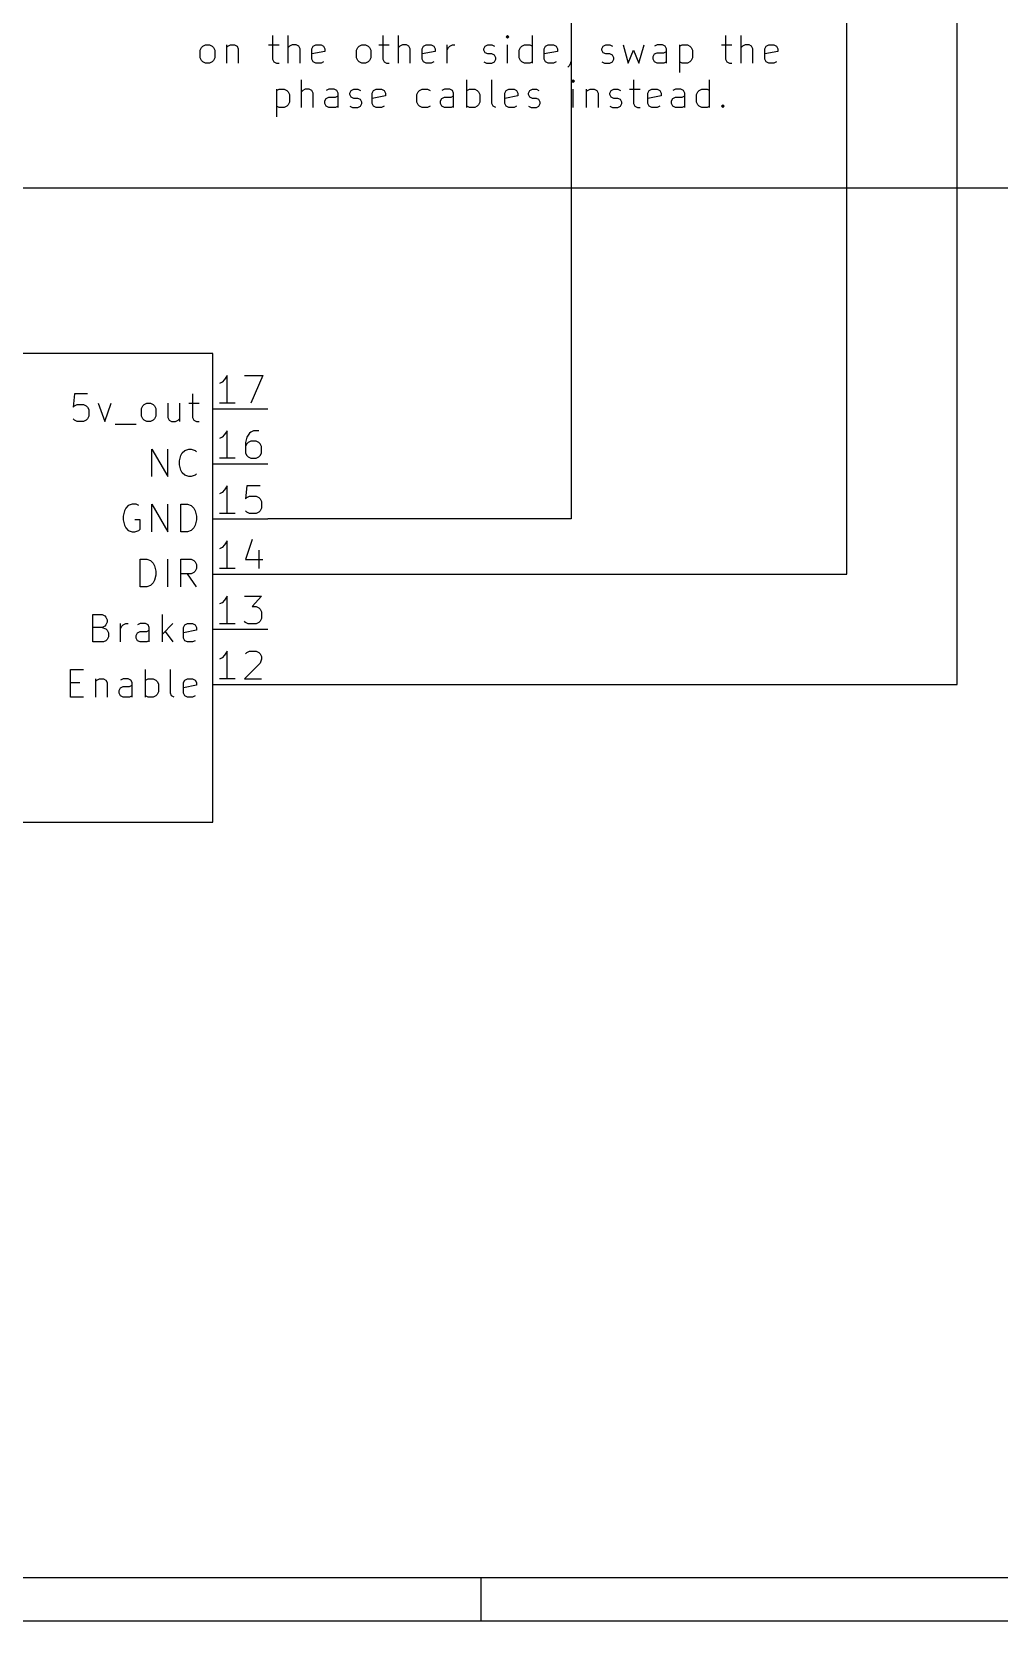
# Model space of a CAD drawing. Extents: x 0.4 to 16.1, y -11.3 to -0.4.
# Drawn here: x 9.422 to 11.176, y -11.299 to -8.416 of the extents above; entities that cross this region are included whole.
import ezdxf

# ---------------------------------------------------------------- set-up
doc = ezdxf.new("R2010")
doc.units = 0
doc.header["$MEASUREMENT"] = 0
for name, color, linetype in [('BLACK', 7, 'CONTINUOUS'), ('BLUE3', 171, 'CONTINUOUS'), ('CYAN2', 4, 'CONTINUOUS'), ('GRAY3', 9, 'CONTINUOUS'), ('LYELLOW', 51, 'CONTINUOUS'), ('MAGENTA4', 6, 'CONTINUOUS'), ('RED2', 1, 'CONTINUOUS'), ('RED3', 11, 'CONTINUOUS')]:
    doc.layers.add(name, color=color, linetype=linetype)

msp = doc.modelspace()

# ---------------------------------------------------------------- linework, layer by layer
at = {"layer": 'BLACK', "linetype": 'CONTINUOUS'}
for p, q in [((10.4, -7.5), (10.4, -9.3)), ((10.4, -9.3), (9.85, -9.3))]:
    msp.add_line(p, q, dxfattribs=at)
at = {"layer": 'BLUE3', "linetype": 'CONTINUOUS'}
for p, q in [((9.7271, -8.4494), (9.7295, -8.4446)), ((9.7295, -8.4446), (9.7319, -8.4423)), ((9.7319, -8.4423), (9.7367, -8.4399)), ((9.7367, -8.4399), (9.7438, -8.4399)), ((9.7438, -8.4399), (9.7486, -8.4423)), ((9.7486, -8.4423), (9.751, -8.4446)), ((9.751, -8.4446), (9.7533, -8.4494)), ((9.7748, -8.4399), (9.7748, -8.4732)), ((9.7748, -8.4446), (9.7771, -8.4423)), ((9.7771, -8.4423), (9.7819, -8.4399)), ((9.7819, -8.4399), (9.7891, -8.4399)), ((9.7891, -8.4399), (9.7938, -8.4423)), ((9.7938, -8.4423), (9.7962, -8.447)), ((9.7962, -8.447), (9.7962, -8.4732)), ((9.851, -8.4399), (9.87, -8.4399)), ((9.8581, -8.4232), (9.8581, -8.4661)), ((9.8867, -8.4732), (9.8867, -8.4232)), ((9.889, -8.4423), (9.8867, -8.4446)), ((9.8938, -8.4399), (9.889, -8.4423)), ((9.901, -8.4399), (9.8938, -8.4399)), ((9.9057, -8.4423), (9.901, -8.4399)), ((9.9081, -8.447), (9.9057, -8.4423)), ((9.9081, -8.4732), (9.9081, -8.447)), ((9.9295, -8.447), (9.9319, -8.4423)), ((9.9295, -8.4661), (9.9295, -8.447)), ((9.9319, -8.4423), (9.9367, -8.4399)), ((9.9367, -8.4399), (9.9462, -8.4399)), ((9.9462, -8.4399), (9.9509, -8.4423)), ((9.9509, -8.4423), (9.9533, -8.447)), ((9.9533, -8.447), (9.9533, -8.4518)), ((10.0105, -8.4494), (10.0129, -8.4446)), ((10.0129, -8.4446), (10.0152, -8.4423)), ((10.0152, -8.4423), (10.02, -8.4399)), ((10.02, -8.4399), (10.0271, -8.4399)), ((10.0271, -8.4399), (10.0319, -8.4423)), ((10.0319, -8.4423), (10.0343, -8.4446)), ((10.0343, -8.4446), (10.0367, -8.4494)), ((10.0509, -8.4399), (10.07, -8.4399)), ((10.0581, -8.4232), (10.0581, -8.4661)), ((10.0867, -8.4732), (10.0867, -8.4232)), ((10.089, -8.4423), (10.0867, -8.4446)), ((10.0938, -8.4399), (10.089, -8.4423)), ((10.1009, -8.4399), (10.0938, -8.4399)), ((10.1057, -8.4423), (10.1009, -8.4399)), ((10.1081, -8.447), (10.1057, -8.4423)), ((10.1081, -8.4732), (10.1081, -8.447)), ((10.1295, -8.447), (10.1319, -8.4423)), ((10.1295, -8.4661), (10.1295, -8.447)), ((10.1319, -8.4423), (10.1367, -8.4399)), ((10.1367, -8.4399), (10.1462, -8.4399)), ((10.1462, -8.4399), (10.1509, -8.4423)), ((10.1509, -8.4423), (10.1533, -8.447)), ((10.1533, -8.447), (10.1533, -8.4518)), ((10.1748, -8.4732), (10.1748, -8.4399)), ((10.1748, -8.4494), (10.1771, -8.4446)), ((10.1771, -8.4446), (10.1795, -8.4423)), ((10.1795, -8.4423), (10.1843, -8.4399)), ((10.1843, -8.4399), (10.189, -8.4399)), ((10.2414, -8.447), (10.2438, -8.4423)), ((10.2414, -8.4494), (10.2414, -8.447)), ((10.2438, -8.4423), (10.2486, -8.4399)), ((10.2486, -8.4399), (10.2557, -8.4399)), ((10.2557, -8.4399), (10.2605, -8.4423)), ((10.2843, -8.4232), (10.2819, -8.4256)), ((10.2819, -8.4256), (10.2843, -8.428)), ((10.2867, -8.4256), (10.2843, -8.4232)), ((10.2843, -8.4232), (10.2843, -8.428)), ((10.2843, -8.428), (10.2867, -8.4256)), ((10.2843, -8.4732), (10.2843, -8.4399)), ((10.3057, -8.4494), (10.3081, -8.4446)), ((10.3081, -8.4446), (10.3105, -8.4423)), ((10.3105, -8.4423), (10.3152, -8.4399)), ((10.3152, -8.4399), (10.3248, -8.4399)), ((10.3248, -8.4399), (10.3295, -8.4423)), ((10.3295, -8.4732), (10.3295, -8.4232)), ((10.3509, -8.447), (10.3533, -8.4423)), ((10.3509, -8.4661), (10.3509, -8.447)), ((10.3533, -8.4423), (10.3581, -8.4399)), ((10.3581, -8.4399), (10.3676, -8.4399)), ((10.3676, -8.4399), (10.3724, -8.4423)), ((10.3724, -8.4423), (10.3748, -8.447)), ((10.3748, -8.447), (10.3748, -8.4518)), ((10.4557, -8.447), (10.4581, -8.4423)), ((10.4557, -8.4494), (10.4557, -8.447)), ((10.4581, -8.4423), (10.4629, -8.4399)), ((10.4629, -8.4399), (10.47, -8.4399)), ((10.47, -8.4399), (10.4748, -8.4423)), ((10.4938, -8.4399), (10.5033, -8.4732)), ((10.5224, -8.4732), (10.5319, -8.4399)), ((10.5557, -8.4399), (10.5509, -8.4423)), ((10.5652, -8.4399), (10.5557, -8.4399)), ((10.57, -8.4423), (10.5652, -8.4399)), ((10.5724, -8.447), (10.57, -8.4423)), ((10.5724, -8.4732), (10.5724, -8.447)), ((10.5962, -8.4399), (10.5962, -8.4899)), ((10.5962, -8.4423), (10.6009, -8.4399)), ((10.6009, -8.4399), (10.6105, -8.4399)), ((10.6105, -8.4399), (10.6152, -8.4423)), ((10.6152, -8.4423), (10.6176, -8.4446)), ((10.6176, -8.4446), (10.62, -8.4494)), ((10.6724, -8.4399), (10.6914, -8.4399)), ((10.6795, -8.4232), (10.6795, -8.4661)), ((10.7081, -8.4732), (10.7081, -8.4232)), ((10.7105, -8.4423), (10.7081, -8.4446)), ((10.7152, -8.4399), (10.7105, -8.4423)), ((10.7224, -8.4399), (10.7152, -8.4399)), ((10.7271, -8.4423), (10.7224, -8.4399)), ((10.7295, -8.447), (10.7271, -8.4423)), ((10.7295, -8.4732), (10.7295, -8.447)), ((10.7509, -8.447), (10.7533, -8.4423)), ((10.7509, -8.4661), (10.7509, -8.447)), ((10.7533, -8.4423), (10.7581, -8.4399)), ((10.7581, -8.4399), (10.7676, -8.4399)), ((10.7676, -8.4399), (10.7724, -8.4423)), ((10.7724, -8.4423), (10.7748, -8.447)), ((10.7748, -8.447), (10.7748, -8.4518)), ((9.7271, -8.4637), (9.7271, -8.4494)), ((9.7295, -8.4684), (9.7271, -8.4637)), ((9.7319, -8.4708), (9.7295, -8.4684)), ((9.7367, -8.4732), (9.7319, -8.4708)), ((9.7438, -8.4732), (9.7367, -8.4732)), ((9.7486, -8.4708), (9.7438, -8.4732)), ((9.751, -8.4684), (9.7486, -8.4708)), ((9.7533, -8.4637), (9.751, -8.4684)), ((9.7533, -8.4494), (9.7533, -8.4637)), ((9.8581, -8.4661), (9.8605, -8.4708)), ((9.8605, -8.4708), (9.8652, -8.4732)), ((9.8652, -8.4732), (9.87, -8.4732)), ((9.9533, -8.4518), (9.9295, -8.4565)), ((9.9319, -8.4708), (9.9295, -8.4661)), ((9.9367, -8.4732), (9.9319, -8.4708)), ((9.9462, -8.4732), (9.9367, -8.4732)), ((9.9509, -8.4708), (9.9462, -8.4732)), ((10.0105, -8.4637), (10.0105, -8.4494)), ((10.0129, -8.4684), (10.0105, -8.4637)), ((10.0152, -8.4708), (10.0129, -8.4684)), ((10.02, -8.4732), (10.0152, -8.4708)), ((10.0271, -8.4732), (10.02, -8.4732)), ((10.0319, -8.4708), (10.0271, -8.4732)), ((10.0343, -8.4684), (10.0319, -8.4708)), ((10.0367, -8.4637), (10.0343, -8.4684)), ((10.0367, -8.4494), (10.0367, -8.4637)), ((10.0581, -8.4661), (10.0605, -8.4708)), ((10.0605, -8.4708), (10.0652, -8.4732)), ((10.0652, -8.4732), (10.07, -8.4732)), ((10.1533, -8.4518), (10.1295, -8.4565)), ((10.1319, -8.4708), (10.1295, -8.4661)), ((10.1367, -8.4732), (10.1319, -8.4708)), ((10.1462, -8.4732), (10.1367, -8.4732)), ((10.1509, -8.4708), (10.1462, -8.4732)), ((10.2438, -8.4542), (10.2414, -8.4494)), ((10.2414, -8.4708), (10.2462, -8.4732)), ((10.2486, -8.4565), (10.2438, -8.4542)), ((10.2462, -8.4732), (10.2557, -8.4732)), ((10.2557, -8.4565), (10.2486, -8.4565)), ((10.2605, -8.4589), (10.2557, -8.4565)), ((10.2557, -8.4732), (10.2605, -8.4708)), ((10.2629, -8.4637), (10.2605, -8.4589)), ((10.2605, -8.4708), (10.2629, -8.4661)), ((10.2629, -8.4661), (10.2629, -8.4637)), ((10.3057, -8.4637), (10.3057, -8.4494)), ((10.3081, -8.4684), (10.3057, -8.4637)), ((10.3105, -8.4708), (10.3081, -8.4684)), ((10.3152, -8.4732), (10.3105, -8.4708)), ((10.3248, -8.4732), (10.3152, -8.4732)), ((10.3295, -8.4708), (10.3248, -8.4732)), ((10.3748, -8.4518), (10.3509, -8.4565)), ((10.3533, -8.4708), (10.3509, -8.4661)), ((10.3581, -8.4732), (10.3533, -8.4708)), ((10.3676, -8.4732), (10.3581, -8.4732)), ((10.3724, -8.4708), (10.3676, -8.4732)), ((10.3986, -8.4732), (10.3962, -8.478)), ((10.3986, -8.4708), (10.3986, -8.4732)), ((10.4581, -8.4542), (10.4557, -8.4494)), ((10.4557, -8.4708), (10.4605, -8.4732)), ((10.4629, -8.4565), (10.4581, -8.4542)), ((10.4605, -8.4732), (10.47, -8.4732)), ((10.47, -8.4565), (10.4629, -8.4565)), ((10.4748, -8.4589), (10.47, -8.4565)), ((10.47, -8.4732), (10.4748, -8.4708)), ((10.4771, -8.4637), (10.4748, -8.4589)), ((10.4748, -8.4708), (10.4771, -8.4661)), ((10.4771, -8.4661), (10.4771, -8.4637)), ((10.5033, -8.4732), (10.5129, -8.4494)), ((10.5129, -8.4494), (10.5224, -8.4732)), ((10.5486, -8.4613), (10.5509, -8.4565)), ((10.5486, -8.4661), (10.5486, -8.4613)), ((10.5509, -8.4708), (10.5486, -8.4661)), ((10.5509, -8.4565), (10.5557, -8.4542)), ((10.5557, -8.4732), (10.5509, -8.4708)), ((10.5557, -8.4542), (10.5676, -8.4542)), ((10.5676, -8.4732), (10.5557, -8.4732)), ((10.5676, -8.4542), (10.5724, -8.4518)), ((10.5724, -8.4708), (10.5676, -8.4732)), ((10.6009, -8.4732), (10.5962, -8.4708)), ((10.6105, -8.4732), (10.6009, -8.4732)), ((10.6152, -8.4708), (10.6105, -8.4732)), ((10.6176, -8.4684), (10.6152, -8.4708)), ((10.62, -8.4637), (10.6176, -8.4684)), ((10.62, -8.4494), (10.62, -8.4637)), ((10.6795, -8.4661), (10.6819, -8.4708)), ((10.6819, -8.4708), (10.6867, -8.4732)), ((10.6867, -8.4732), (10.6914, -8.4732)), ((10.7748, -8.4518), (10.7509, -8.4565)), ((10.7533, -8.4708), (10.7509, -8.4661)), ((10.7581, -8.4732), (10.7533, -8.4708)), ((10.7676, -8.4732), (10.7581, -8.4732)), ((10.7724, -8.4708), (10.7676, -8.4732)), ((9.9105, -8.5537), (9.9105, -8.5037)), ((10.2105, -8.5537), (10.2105, -8.5037)), ((10.2557, -8.5466), (10.2557, -8.5037)), ((10.3962, -8.478), (10.3938, -8.4804)), ((10.4033, -8.5037), (10.4009, -8.5061)), ((10.4057, -8.5061), (10.4033, -8.5037)), ((10.4033, -8.5037), (10.4033, -8.5085)), ((10.5129, -8.5037), (10.5129, -8.5466)), ((10.6509, -8.5537), (10.6509, -8.5037)), ((9.8652, -8.5204), (9.8652, -8.5704)), ((9.8652, -8.5228), (9.87, -8.5204)), ((9.87, -8.5204), (9.8795, -8.5204)), ((9.8795, -8.5204), (9.8843, -8.5228)), ((9.8843, -8.5228), (9.8867, -8.5251)), ((9.8867, -8.5251), (9.8891, -8.5299)), ((9.8891, -8.5299), (9.8891, -8.5442)), ((9.9129, -8.5228), (9.9105, -8.5251)), ((9.9176, -8.5204), (9.9129, -8.5228)), ((9.9248, -8.5204), (9.9176, -8.5204)), ((9.9295, -8.5228), (9.9248, -8.5204)), ((9.9319, -8.5275), (9.9295, -8.5228)), ((9.9319, -8.5537), (9.9319, -8.5275)), ((9.9605, -8.5204), (9.9557, -8.5228)), ((9.97, -8.5204), (9.9605, -8.5204)), ((9.9748, -8.5228), (9.97, -8.5204)), ((9.9724, -8.5347), (9.9771, -8.5323)), ((9.9771, -8.5275), (9.9748, -8.5228)), ((9.9771, -8.5537), (9.9771, -8.5275)), ((9.9986, -8.5275), (10.0009, -8.5228)), ((9.9986, -8.5299), (9.9986, -8.5275)), ((10.0009, -8.5347), (9.9986, -8.5299)), ((10.0009, -8.5228), (10.0057, -8.5204)), ((10.0057, -8.5204), (10.0129, -8.5204)), ((10.0129, -8.5204), (10.0176, -8.5228)), ((10.039, -8.5275), (10.0414, -8.5228)), ((10.039, -8.5466), (10.039, -8.5275)), ((10.0629, -8.5323), (10.039, -8.537)), ((10.0414, -8.5228), (10.0462, -8.5204)), ((10.0462, -8.5204), (10.0557, -8.5204)), ((10.0557, -8.5204), (10.0605, -8.5228)), ((10.0605, -8.5228), (10.0629, -8.5275)), ((10.0629, -8.5275), (10.0629, -8.5323)), ((10.12, -8.5299), (10.1224, -8.5251)), ((10.12, -8.5442), (10.12, -8.5299)), ((10.1224, -8.5251), (10.1248, -8.5228)), ((10.1248, -8.5228), (10.1295, -8.5204)), ((10.1295, -8.5204), (10.139, -8.5204)), ((10.139, -8.5204), (10.1438, -8.5228)), ((10.17, -8.5204), (10.1652, -8.5228)), ((10.1795, -8.5204), (10.17, -8.5204)), ((10.1843, -8.5228), (10.1795, -8.5204)), ((10.1819, -8.5347), (10.1867, -8.5323)), ((10.1867, -8.5275), (10.1843, -8.5228)), ((10.1867, -8.5537), (10.1867, -8.5275)), ((10.2105, -8.5228), (10.2152, -8.5204)), ((10.2152, -8.5204), (10.2248, -8.5204)), ((10.2248, -8.5204), (10.2295, -8.5228)), ((10.2295, -8.5228), (10.2319, -8.5251)), ((10.2319, -8.5251), (10.2343, -8.5299)), ((10.2343, -8.5299), (10.2343, -8.5442)), ((10.2795, -8.5275), (10.2819, -8.5228)), ((10.2795, -8.5466), (10.2795, -8.5275)), ((10.3033, -8.5323), (10.2795, -8.537)), ((10.2819, -8.5228), (10.2867, -8.5204)), ((10.2867, -8.5204), (10.2962, -8.5204)), ((10.2962, -8.5204), (10.3009, -8.5228)), ((10.3009, -8.5228), (10.3033, -8.5275)), ((10.3033, -8.5275), (10.3033, -8.5323)), ((10.3224, -8.5275), (10.3248, -8.5228)), ((10.3224, -8.5299), (10.3224, -8.5275)), ((10.3248, -8.5347), (10.3224, -8.5299)), ((10.3248, -8.5228), (10.3295, -8.5204)), ((10.3295, -8.5204), (10.3367, -8.5204)), ((10.3367, -8.5204), (10.3414, -8.5228)), ((10.4009, -8.5061), (10.4033, -8.5085)), ((10.4033, -8.5085), (10.4057, -8.5061)), ((10.4033, -8.5537), (10.4033, -8.5204)), ((10.4271, -8.5204), (10.4271, -8.5537)), ((10.4271, -8.5251), (10.4295, -8.5228)), ((10.4295, -8.5228), (10.4343, -8.5204)), ((10.4343, -8.5204), (10.4414, -8.5204)), ((10.4414, -8.5204), (10.4462, -8.5228)), ((10.4462, -8.5228), (10.4486, -8.5275)), ((10.4486, -8.5275), (10.4486, -8.5537)), ((10.47, -8.5275), (10.4724, -8.5228)), ((10.47, -8.5299), (10.47, -8.5275)), ((10.4724, -8.5347), (10.47, -8.5299)), ((10.4724, -8.5228), (10.4771, -8.5204)), ((10.4771, -8.5204), (10.4843, -8.5204)), ((10.4843, -8.5204), (10.489, -8.5228)), ((10.5057, -8.5204), (10.5248, -8.5204)), ((10.539, -8.5275), (10.5414, -8.5228)), ((10.539, -8.5466), (10.539, -8.5275)), ((10.5629, -8.5323), (10.539, -8.537)), ((10.5414, -8.5228), (10.5462, -8.5204)), ((10.5462, -8.5204), (10.5557, -8.5204)), ((10.5557, -8.5204), (10.5605, -8.5228)), ((10.5605, -8.5228), (10.5629, -8.5275)), ((10.5629, -8.5275), (10.5629, -8.5323)), ((10.589, -8.5204), (10.5843, -8.5228)), ((10.5986, -8.5204), (10.589, -8.5204)), ((10.6033, -8.5228), (10.5986, -8.5204)), ((10.6009, -8.5347), (10.6057, -8.5323)), ((10.6057, -8.5275), (10.6033, -8.5228)), ((10.6057, -8.5537), (10.6057, -8.5275)), ((10.6271, -8.5299), (10.6295, -8.5251)), ((10.6271, -8.5442), (10.6271, -8.5299)), ((10.6295, -8.5251), (10.6319, -8.5228)), ((10.6319, -8.5228), (10.6367, -8.5204)), ((10.6367, -8.5204), (10.6462, -8.5204)), ((10.6462, -8.5204), (10.6509, -8.5228)), ((9.87, -8.5537), (9.8652, -8.5513)), ((9.8795, -8.5537), (9.87, -8.5537)), ((9.8843, -8.5513), (9.8795, -8.5537)), ((9.8867, -8.5489), (9.8843, -8.5513)), ((9.8891, -8.5442), (9.8867, -8.5489)), ((9.9533, -8.5418), (9.9557, -8.537)), ((9.9533, -8.5466), (9.9533, -8.5418)), ((9.9557, -8.5513), (9.9533, -8.5466)), ((9.9557, -8.537), (9.9605, -8.5347)), ((9.9605, -8.5537), (9.9557, -8.5513)), ((9.9605, -8.5347), (9.9724, -8.5347)), ((9.9724, -8.5537), (9.9605, -8.5537)), ((9.9771, -8.5513), (9.9724, -8.5537)), ((9.9986, -8.5513), (10.0033, -8.5537)), ((10.0057, -8.537), (10.0009, -8.5347)), ((10.0033, -8.5537), (10.0129, -8.5537)), ((10.0129, -8.537), (10.0057, -8.537)), ((10.0176, -8.5394), (10.0129, -8.537)), ((10.0129, -8.5537), (10.0176, -8.5513)), ((10.02, -8.5442), (10.0176, -8.5394)), ((10.0176, -8.5513), (10.02, -8.5466)), ((10.02, -8.5466), (10.02, -8.5442)), ((10.0414, -8.5513), (10.039, -8.5466)), ((10.0462, -8.5537), (10.0414, -8.5513)), ((10.0557, -8.5537), (10.0462, -8.5537)), ((10.0605, -8.5513), (10.0557, -8.5537)), ((10.1224, -8.5489), (10.12, -8.5442)), ((10.1248, -8.5513), (10.1224, -8.5489)), ((10.1295, -8.5537), (10.1248, -8.5513)), ((10.139, -8.5537), (10.1295, -8.5537)), ((10.1438, -8.5513), (10.139, -8.5537)), ((10.1629, -8.5418), (10.1652, -8.537)), ((10.1629, -8.5466), (10.1629, -8.5418)), ((10.1652, -8.5513), (10.1629, -8.5466)), ((10.1652, -8.537), (10.17, -8.5347)), ((10.17, -8.5537), (10.1652, -8.5513)), ((10.17, -8.5347), (10.1819, -8.5347)), ((10.1819, -8.5537), (10.17, -8.5537)), ((10.1867, -8.5513), (10.1819, -8.5537)), ((10.2152, -8.5537), (10.2105, -8.5513)), ((10.2248, -8.5537), (10.2152, -8.5537)), ((10.2295, -8.5513), (10.2248, -8.5537)), ((10.2319, -8.5489), (10.2295, -8.5513)), ((10.2343, -8.5442), (10.2319, -8.5489)), ((10.2581, -8.5513), (10.2557, -8.5466)), ((10.2629, -8.5537), (10.2581, -8.5513)), ((10.2819, -8.5513), (10.2795, -8.5466)), ((10.2867, -8.5537), (10.2819, -8.5513)), ((10.2962, -8.5537), (10.2867, -8.5537)), ((10.3009, -8.5513), (10.2962, -8.5537)), ((10.3224, -8.5513), (10.3271, -8.5537)), ((10.3295, -8.537), (10.3248, -8.5347)), ((10.3271, -8.5537), (10.3367, -8.5537)), ((10.3367, -8.537), (10.3295, -8.537)), ((10.3414, -8.5394), (10.3367, -8.537)), ((10.3367, -8.5537), (10.3414, -8.5513)), ((10.3438, -8.5442), (10.3414, -8.5394)), ((10.3414, -8.5513), (10.3438, -8.5466)), ((10.3438, -8.5466), (10.3438, -8.5442)), ((10.47, -8.5513), (10.4748, -8.5537)), ((10.4771, -8.537), (10.4724, -8.5347)), ((10.4748, -8.5537), (10.4843, -8.5537)), ((10.4843, -8.537), (10.4771, -8.537)), ((10.489, -8.5394), (10.4843, -8.537)), ((10.4843, -8.5537), (10.489, -8.5513)), ((10.4914, -8.5442), (10.489, -8.5394)), ((10.489, -8.5513), (10.4914, -8.5466)), ((10.4914, -8.5466), (10.4914, -8.5442)), ((10.5129, -8.5466), (10.5152, -8.5513)), ((10.5152, -8.5513), (10.52, -8.5537)), ((10.52, -8.5537), (10.5248, -8.5537)), ((10.5414, -8.5513), (10.539, -8.5466)), ((10.5462, -8.5537), (10.5414, -8.5513)), ((10.5557, -8.5537), (10.5462, -8.5537)), ((10.5605, -8.5513), (10.5557, -8.5537)), ((10.5819, -8.5418), (10.5843, -8.537)), ((10.5819, -8.5466), (10.5819, -8.5418)), ((10.5843, -8.5513), (10.5819, -8.5466)), ((10.5843, -8.537), (10.589, -8.5347)), ((10.589, -8.5537), (10.5843, -8.5513)), ((10.589, -8.5347), (10.6009, -8.5347)), ((10.6009, -8.5537), (10.589, -8.5537)), ((10.6057, -8.5513), (10.6009, -8.5537)), ((10.6295, -8.5489), (10.6271, -8.5442)), ((10.6319, -8.5513), (10.6295, -8.5489)), ((10.6367, -8.5537), (10.6319, -8.5513)), ((10.6462, -8.5537), (10.6367, -8.5537)), ((10.6509, -8.5513), (10.6462, -8.5537)), ((10.6724, -8.5513), (10.6748, -8.5489)), ((10.6748, -8.5537), (10.6724, -8.5513)), ((10.6748, -8.5489), (10.6771, -8.5513)), ((10.6748, -8.5489), (10.6748, -8.5537)), ((10.6771, -8.5513), (10.6748, -8.5537))]:
    msp.add_line(p, q, dxfattribs=at)
at = {"layer": 'CYAN2', "linetype": 'CONTINUOUS'}
for p, q in [((9.4991, -9.0731), (9.4967, -9.0969)), ((9.5229, -9.0731), (9.4991, -9.0731)), ((9.7133, -9.0731), (9.7133, -9.116)), ((9.4967, -9.0969), (9.4991, -9.0946)), ((9.4991, -9.0946), (9.5038, -9.0922)), ((9.5038, -9.0922), (9.5157, -9.0922)), ((9.5157, -9.0922), (9.5205, -9.0946)), ((9.5205, -9.0946), (9.5229, -9.0969)), ((9.5229, -9.0969), (9.5252, -9.1017)), ((9.5252, -9.1017), (9.5252, -9.1136)), ((9.5419, -9.0898), (9.5538, -9.1231)), ((9.5538, -9.1231), (9.5657, -9.0898)), ((9.6205, -9.0993), (9.6229, -9.0946)), ((9.6205, -9.1136), (9.6205, -9.0993)), ((9.6229, -9.0946), (9.6252, -9.0922)), ((9.6252, -9.0922), (9.63, -9.0898)), ((9.63, -9.0898), (9.6371, -9.0898)), ((9.6371, -9.0898), (9.6419, -9.0922)), ((9.6419, -9.0922), (9.6443, -9.0946)), ((9.6443, -9.0946), (9.6467, -9.0993)), ((9.6467, -9.0993), (9.6467, -9.1136)), ((9.6681, -9.0898), (9.6681, -9.116)), ((9.6895, -9.0898), (9.6895, -9.1231)), ((9.7062, -9.0898), (9.7252, -9.0898)), ((9.4991, -9.1208), (9.4967, -9.1184)), ((9.5038, -9.1231), (9.4991, -9.1208)), ((9.5157, -9.1231), (9.5038, -9.1231)), ((9.5205, -9.1208), (9.5157, -9.1231)), ((9.5229, -9.1184), (9.5205, -9.1208)), ((9.5252, -9.1136), (9.5229, -9.1184)), ((9.5729, -9.1279), (9.611, -9.1279)), ((9.6229, -9.1184), (9.6205, -9.1136)), ((9.6252, -9.1208), (9.6229, -9.1184)), ((9.63, -9.1231), (9.6252, -9.1208)), ((9.6371, -9.1231), (9.63, -9.1231)), ((9.6419, -9.1208), (9.6371, -9.1231)), ((9.6443, -9.1184), (9.6419, -9.1208)), ((9.6467, -9.1136), (9.6443, -9.1184)), ((9.6681, -9.116), (9.6705, -9.1208)), ((9.6705, -9.1208), (9.6752, -9.1231)), ((9.6752, -9.1231), (9.6824, -9.1231)), ((9.6824, -9.1231), (9.6871, -9.1208)), ((9.6871, -9.1208), (9.6895, -9.1184)), ((9.7133, -9.116), (9.7157, -9.1208)), ((9.7157, -9.1208), (9.7205, -9.1231)), ((9.7205, -9.1231), (9.7252, -9.1231)), ((9.6395, -9.2231), (9.6395, -9.1731)), ((9.6395, -9.1731), (9.6681, -9.2231)), ((9.6681, -9.2231), (9.6681, -9.1731)), ((9.6895, -9.1946), (9.6919, -9.185)), ((9.6895, -9.2017), (9.6895, -9.1946)), ((9.6919, -9.185), (9.6943, -9.1803)), ((9.6943, -9.1803), (9.699, -9.1755)), ((9.699, -9.1755), (9.7062, -9.1731)), ((9.7062, -9.1731), (9.7109, -9.1731)), ((9.7109, -9.1731), (9.7181, -9.1755)), ((9.7181, -9.1755), (9.7205, -9.1779)), ((9.6919, -9.2112), (9.6895, -9.2017)), ((9.6943, -9.216), (9.6919, -9.2112)), ((9.699, -9.2208), (9.6943, -9.216)), ((9.7062, -9.2231), (9.699, -9.2208)), ((9.7109, -9.2231), (9.7062, -9.2231)), ((9.7181, -9.2208), (9.7109, -9.2231)), ((9.7205, -9.2184), (9.7181, -9.2208)), ((9.5919, -9.2803), (9.5895, -9.285)), ((9.5967, -9.2755), (9.5919, -9.2803)), ((9.6038, -9.2731), (9.5967, -9.2755)), ((9.6109, -9.2731), (9.6038, -9.2731)), ((9.6157, -9.2755), (9.6109, -9.2731)), ((9.6395, -9.3231), (9.6395, -9.2731)), ((9.6395, -9.2731), (9.6681, -9.3231)), ((9.6681, -9.3231), (9.6681, -9.2731)), ((9.6919, -9.3231), (9.6919, -9.2731)), ((9.6919, -9.2731), (9.7038, -9.2731)), ((9.7038, -9.2731), (9.7109, -9.2755)), ((9.7109, -9.2755), (9.7157, -9.2803)), ((9.7157, -9.2803), (9.7181, -9.285)), ((9.5895, -9.285), (9.5871, -9.2946)), ((9.5871, -9.2946), (9.5871, -9.3017)), ((9.5871, -9.3017), (9.5895, -9.3112)), ((9.5895, -9.3112), (9.5919, -9.316)), ((9.6181, -9.3017), (9.6086, -9.3017)), ((9.6181, -9.3184), (9.6181, -9.3017)), ((9.7181, -9.3112), (9.7157, -9.316)), ((9.7181, -9.285), (9.7205, -9.2946)), ((9.7205, -9.3017), (9.7181, -9.3112)), ((9.7205, -9.2946), (9.7205, -9.3017)), ((9.5919, -9.316), (9.5967, -9.3208)), ((9.5967, -9.3208), (9.6038, -9.3231)), ((9.6038, -9.3231), (9.6086, -9.3231)), ((9.6086, -9.3231), (9.6157, -9.3208)), ((9.6157, -9.3208), (9.6181, -9.3184)), ((9.7038, -9.3231), (9.6919, -9.3231)), ((9.7109, -9.3208), (9.7038, -9.3231)), ((9.7157, -9.316), (9.7109, -9.3208)), ((9.6181, -9.4231), (9.6181, -9.3731)), ((9.6181, -9.3731), (9.63, -9.3731)), ((9.63, -9.3731), (9.6371, -9.3755)), ((9.6371, -9.3755), (9.6419, -9.3803)), ((9.6419, -9.3803), (9.6443, -9.385)), ((9.6443, -9.385), (9.6467, -9.3946)), ((9.6467, -9.3946), (9.6467, -9.4017)), ((9.6681, -9.4231), (9.6681, -9.3731)), ((9.6919, -9.4231), (9.6919, -9.3731)), ((9.6919, -9.3731), (9.7109, -9.3731)), ((9.7109, -9.3731), (9.7157, -9.3755)), ((9.7157, -9.3969), (9.7109, -9.3993)), ((9.7157, -9.3755), (9.7181, -9.3779)), ((9.7181, -9.3946), (9.7157, -9.3969)), ((9.7181, -9.3779), (9.7205, -9.3827)), ((9.7205, -9.3898), (9.7181, -9.3946)), ((9.7205, -9.3827), (9.7205, -9.3898)), ((9.63, -9.4231), (9.6181, -9.4231)), ((9.6371, -9.4208), (9.63, -9.4231)), ((9.6419, -9.416), (9.6371, -9.4208)), ((9.6443, -9.4112), (9.6419, -9.416)), ((9.6467, -9.4017), (9.6443, -9.4112)), ((9.7109, -9.3993), (9.6919, -9.3993)), ((9.7205, -9.4231), (9.7038, -9.3993)), ((9.5324, -9.5231), (9.5324, -9.4731)), ((9.5324, -9.4731), (9.549, -9.4731)), ((9.549, -9.4731), (9.5538, -9.4755)), ((9.5538, -9.4755), (9.5562, -9.4779)), ((9.5562, -9.4779), (9.5586, -9.4827)), ((9.5586, -9.4827), (9.5586, -9.4874)), ((9.6586, -9.5231), (9.6586, -9.4731)), ((9.549, -9.4969), (9.5324, -9.4969)), ((9.5538, -9.4946), (9.549, -9.4969)), ((9.549, -9.4969), (9.5562, -9.4993)), ((9.5562, -9.4922), (9.5538, -9.4946)), ((9.5586, -9.4874), (9.5562, -9.4922)), ((9.5562, -9.4993), (9.5586, -9.5017)), ((9.5586, -9.5017), (9.5609, -9.5065)), ((9.5609, -9.5136), (9.5586, -9.5184)), ((9.5609, -9.5065), (9.5609, -9.5136)), ((9.5824, -9.5231), (9.5824, -9.4898)), ((9.5824, -9.4993), (9.5848, -9.4946)), ((9.5848, -9.4946), (9.5871, -9.4922)), ((9.5871, -9.4922), (9.5919, -9.4898)), ((9.5919, -9.4898), (9.5967, -9.4898)), ((9.611, -9.5112), (9.6133, -9.5065)), ((9.611, -9.516), (9.611, -9.5112)), ((9.6181, -9.4898), (9.6133, -9.4922)), ((9.6133, -9.5065), (9.6181, -9.5041)), ((9.6276, -9.4898), (9.6181, -9.4898)), ((9.6181, -9.5041), (9.63, -9.5041)), ((9.6324, -9.4922), (9.6276, -9.4898)), ((9.63, -9.5041), (9.6348, -9.5017)), ((9.6348, -9.4969), (9.6324, -9.4922)), ((9.6348, -9.5231), (9.6348, -9.4969)), ((9.6776, -9.4898), (9.6586, -9.5088)), ((9.6633, -9.5041), (9.6776, -9.5231)), ((9.6967, -9.4969), (9.699, -9.4922)), ((9.6967, -9.516), (9.6967, -9.4969)), ((9.7205, -9.5017), (9.6967, -9.5065)), ((9.699, -9.4922), (9.7038, -9.4898)), ((9.7038, -9.4898), (9.7133, -9.4898)), ((9.7133, -9.4898), (9.7181, -9.4922)), ((9.7181, -9.4922), (9.7205, -9.4969)), ((9.7205, -9.4969), (9.7205, -9.5017)), ((9.5514, -9.5231), (9.5324, -9.5231)), ((9.5562, -9.5208), (9.5514, -9.5231)), ((9.5586, -9.5184), (9.5562, -9.5208)), ((9.6133, -9.5208), (9.611, -9.516)), ((9.6181, -9.5231), (9.6133, -9.5208)), ((9.63, -9.5231), (9.6181, -9.5231)), ((9.6348, -9.5208), (9.63, -9.5231)), ((9.699, -9.5208), (9.6967, -9.516)), ((9.7038, -9.5231), (9.699, -9.5208)), ((9.7133, -9.5231), (9.7038, -9.5231)), ((9.7181, -9.5208), (9.7133, -9.5231)), ((9.4919, -9.6231), (9.4919, -9.5731)), ((9.4919, -9.5731), (9.5157, -9.5731)), ((9.4919, -9.5969), (9.5086, -9.5969)), ((9.5371, -9.5898), (9.5371, -9.6231)), ((9.5371, -9.5946), (9.5395, -9.5922)), ((9.5395, -9.5922), (9.5443, -9.5898)), ((9.5443, -9.5898), (9.5514, -9.5898)), ((9.5514, -9.5898), (9.5562, -9.5922)), ((9.5562, -9.5922), (9.5586, -9.5969)), ((9.5586, -9.5969), (9.5586, -9.6231)), ((9.5871, -9.5898), (9.5824, -9.5922)), ((9.5967, -9.5898), (9.5871, -9.5898)), ((9.6014, -9.5922), (9.5967, -9.5898)), ((9.6038, -9.5969), (9.6014, -9.5922)), ((9.6038, -9.6231), (9.6038, -9.5969)), ((9.6276, -9.6231), (9.6276, -9.5731)), ((9.6276, -9.5922), (9.6324, -9.5898)), ((9.6324, -9.5898), (9.6419, -9.5898)), ((9.6419, -9.5898), (9.6467, -9.5922)), ((9.6467, -9.5922), (9.649, -9.5946)), ((9.649, -9.5946), (9.6514, -9.5993)), ((9.6514, -9.5993), (9.6514, -9.6136)), ((9.6729, -9.616), (9.6729, -9.5731)), ((9.6967, -9.5969), (9.699, -9.5922)), ((9.6967, -9.616), (9.6967, -9.5969)), ((9.699, -9.5922), (9.7038, -9.5898)), ((9.7038, -9.5898), (9.7133, -9.5898)), ((9.7133, -9.5898), (9.7181, -9.5922)), ((9.7181, -9.5922), (9.7205, -9.5969)), ((9.7205, -9.5969), (9.7205, -9.6017)), ((9.5157, -9.6231), (9.4919, -9.6231)), ((9.58, -9.6112), (9.5824, -9.6065)), ((9.58, -9.616), (9.58, -9.6112)), ((9.5824, -9.6208), (9.58, -9.616)), ((9.5824, -9.6065), (9.5871, -9.6041)), ((9.5871, -9.6231), (9.5824, -9.6208)), ((9.5871, -9.6041), (9.5991, -9.6041)), ((9.5991, -9.6231), (9.5871, -9.6231)), ((9.5991, -9.6041), (9.6038, -9.6017)), ((9.6038, -9.6208), (9.5991, -9.6231)), ((9.6324, -9.6231), (9.6276, -9.6208)), ((9.6419, -9.6231), (9.6324, -9.6231)), ((9.6467, -9.6208), (9.6419, -9.6231)), ((9.649, -9.6184), (9.6467, -9.6208)), ((9.6514, -9.6136), (9.649, -9.6184)), ((9.6752, -9.6208), (9.6729, -9.616)), ((9.68, -9.6231), (9.6752, -9.6208)), ((9.7205, -9.6017), (9.6967, -9.6065)), ((9.699, -9.6208), (9.6967, -9.616)), ((9.7038, -9.6231), (9.699, -9.6208)), ((9.7133, -9.6231), (9.7038, -9.6231)), ((9.7181, -9.6208), (9.7133, -9.6231))]:
    msp.add_line(p, q, dxfattribs=at)
at = {"layer": 'GRAY3', "linetype": 'CONTINUOUS'}
for p, q in [((10.9, -9.4), (10.9, -7.45)), ((14.2, -8.7), (7.6, -8.7)), ((9.85, -9.4), (10.9, -9.4))]:
    msp.add_line(p, q, dxfattribs=at)
at = {"layer": 'LYELLOW', "linetype": 'CONTINUOUS'}
for p, q in [((9.75, -9), (8, -9)), ((9.75, -9.85), (9.75, -9)), ((8, -9.85), (9.75, -9.85))]:
    msp.add_line(p, q, dxfattribs=at)
at = {"layer": 'MAGENTA4', "linetype": 'CONTINUOUS'}
for p, q in [((11.1, -9.6), (11.1, -7.65)), ((9.85, -9.6), (11.1, -9.6))]:
    msp.add_line(p, q, dxfattribs=at)
at = {"layer": 'RED2', "linetype": 'CONTINUOUS'}
for p, q in [((9.75, -9), (8, -9)), ((9.75, -9.85), (9.75, -9)), ((9.75, -9.1), (9.85, -9.1)), ((9.75, -9.2), (9.85, -9.2)), ((9.75, -9.3), (9.85, -9.3)), ((9.75, -9.4), (9.85, -9.4)), ((9.75, -9.5), (9.85, -9.5)), ((9.75, -9.6), (9.85, -9.6)), ((8, -9.85), (9.75, -9.85)), ((16.0626, -11.2206), (0.4724, -11.2206)), ((10.2362, -11.2206), (10.2362, -11.2993)), ((16.1413, -11.2993), (0.3937, -11.2993))]:
    msp.add_line(p, q, dxfattribs=at)
at = {"layer": 'RED3', "linetype": 'CONTINUOUS'}
for p, q in [((9.7667, -9.0518), (9.7619, -9.0542)), ((9.7714, -9.047), (9.7667, -9.0518)), ((9.7762, -9.0399), (9.7714, -9.047)), ((9.7762, -9.0899), (9.7762, -9.0399)), ((9.8071, -9.0399), (9.8405, -9.0399)), ((9.8405, -9.0399), (9.819, -9.0899)), ((9.7905, -9.0899), (9.7619, -9.0899)), ((9.7667, -9.1518), (9.7619, -9.1542)), ((9.7714, -9.147), (9.7667, -9.1518)), ((9.7762, -9.1399), (9.7714, -9.147)), ((9.7762, -9.1899), (9.7762, -9.1399)), ((9.8119, -9.1518), (9.8095, -9.1613)), ((9.8095, -9.1613), (9.8095, -9.1804)), ((9.8119, -9.1637), (9.8095, -9.1684)), ((9.8167, -9.1446), (9.8119, -9.1518)), ((9.8143, -9.1613), (9.8119, -9.1637)), ((9.819, -9.1589), (9.8143, -9.1613)), ((9.819, -9.1423), (9.8167, -9.1446)), ((9.8238, -9.1399), (9.819, -9.1423)), ((9.8286, -9.1589), (9.819, -9.1589)), ((9.8333, -9.1399), (9.8238, -9.1399)), ((9.8333, -9.1613), (9.8286, -9.1589)), ((9.8357, -9.1637), (9.8333, -9.1613)), ((9.8381, -9.1684), (9.8357, -9.1637)), ((9.7905, -9.1899), (9.7619, -9.1899)), ((9.8095, -9.1804), (9.8119, -9.1851)), ((9.8119, -9.1851), (9.8143, -9.1875)), ((9.8143, -9.1875), (9.819, -9.1899)), ((9.819, -9.1899), (9.8286, -9.1899)), ((9.8286, -9.1899), (9.8333, -9.1875)), ((9.8333, -9.1875), (9.8357, -9.1851)), ((9.8357, -9.1851), (9.8381, -9.1804)), ((9.8381, -9.1804), (9.8381, -9.1684)), ((9.7667, -9.2518), (9.7619, -9.2542)), ((9.7714, -9.247), (9.7667, -9.2518)), ((9.7762, -9.2399), (9.7714, -9.247)), ((9.7762, -9.2899), (9.7762, -9.2399)), ((9.8119, -9.2399), (9.8095, -9.2637)), ((9.8357, -9.2399), (9.8119, -9.2399)), ((9.8095, -9.2637), (9.8119, -9.2613)), ((9.8119, -9.2613), (9.8167, -9.2589)), ((9.8167, -9.2589), (9.8286, -9.2589)), ((9.8286, -9.2589), (9.8333, -9.2613)), ((9.8333, -9.2613), (9.8357, -9.2637)), ((9.8357, -9.2637), (9.8381, -9.2684)), ((9.8381, -9.2804), (9.8357, -9.2851)), ((9.8381, -9.2684), (9.8381, -9.2804)), ((9.7905, -9.2899), (9.7619, -9.2899)), ((9.8119, -9.2875), (9.8095, -9.2851)), ((9.8167, -9.2899), (9.8119, -9.2875)), ((9.8286, -9.2899), (9.8167, -9.2899)), ((9.8333, -9.2875), (9.8286, -9.2899)), ((9.8357, -9.2851), (9.8333, -9.2875)), ((9.7762, -9.3399), (9.7714, -9.347)), ((9.7762, -9.3899), (9.7762, -9.3399)), ((9.8214, -9.3375), (9.8095, -9.3732)), ((9.7667, -9.3518), (9.7619, -9.3542)), ((9.7714, -9.347), (9.7667, -9.3518)), ((9.8333, -9.3565), (9.8333, -9.3899)), ((9.7905, -9.3899), (9.7619, -9.3899)), ((9.8095, -9.3732), (9.8405, -9.3732)), ((9.7667, -9.4518), (9.7619, -9.4542)), ((9.7714, -9.447), (9.7667, -9.4518)), ((9.7762, -9.4399), (9.7714, -9.447)), ((9.7762, -9.4899), (9.7762, -9.4399)), ((9.8071, -9.4399), (9.8381, -9.4399)), ((9.8381, -9.4399), (9.8214, -9.4589)), ((9.8214, -9.4589), (9.8286, -9.4589)), ((9.8286, -9.4589), (9.8333, -9.4613)), ((9.8333, -9.4613), (9.8357, -9.4637)), ((9.8357, -9.4637), (9.8381, -9.4684)), ((9.8381, -9.4804), (9.8357, -9.4851)), ((9.8381, -9.4684), (9.8381, -9.4804)), ((9.7905, -9.4899), (9.7619, -9.4899)), ((9.8095, -9.4875), (9.8071, -9.4851)), ((9.8143, -9.4899), (9.8095, -9.4875)), ((9.8286, -9.4899), (9.8143, -9.4899)), ((9.8333, -9.4875), (9.8286, -9.4899)), ((9.8357, -9.4851), (9.8333, -9.4875)), ((9.7762, -9.5399), (9.7714, -9.547)), ((9.7762, -9.5899), (9.7762, -9.5399)), ((9.8095, -9.5446), (9.8119, -9.5423)), ((9.8119, -9.5423), (9.8167, -9.5399)), ((9.8167, -9.5399), (9.8286, -9.5399)), ((9.8286, -9.5399), (9.8333, -9.5423)), ((9.8333, -9.5423), (9.8357, -9.5446)), ((9.7667, -9.5518), (9.7619, -9.5542)), ((9.7714, -9.547), (9.7667, -9.5518)), ((9.8357, -9.5613), (9.8071, -9.5899)), ((9.8357, -9.5446), (9.8381, -9.5494)), ((9.8381, -9.5542), (9.8357, -9.5613)), ((9.8381, -9.5494), (9.8381, -9.5542)), ((9.7905, -9.5899), (9.7619, -9.5899)), ((9.8071, -9.5899), (9.8381, -9.5899))]:
    msp.add_line(p, q, dxfattribs=at)

doc.saveas('drawing.dxf')
